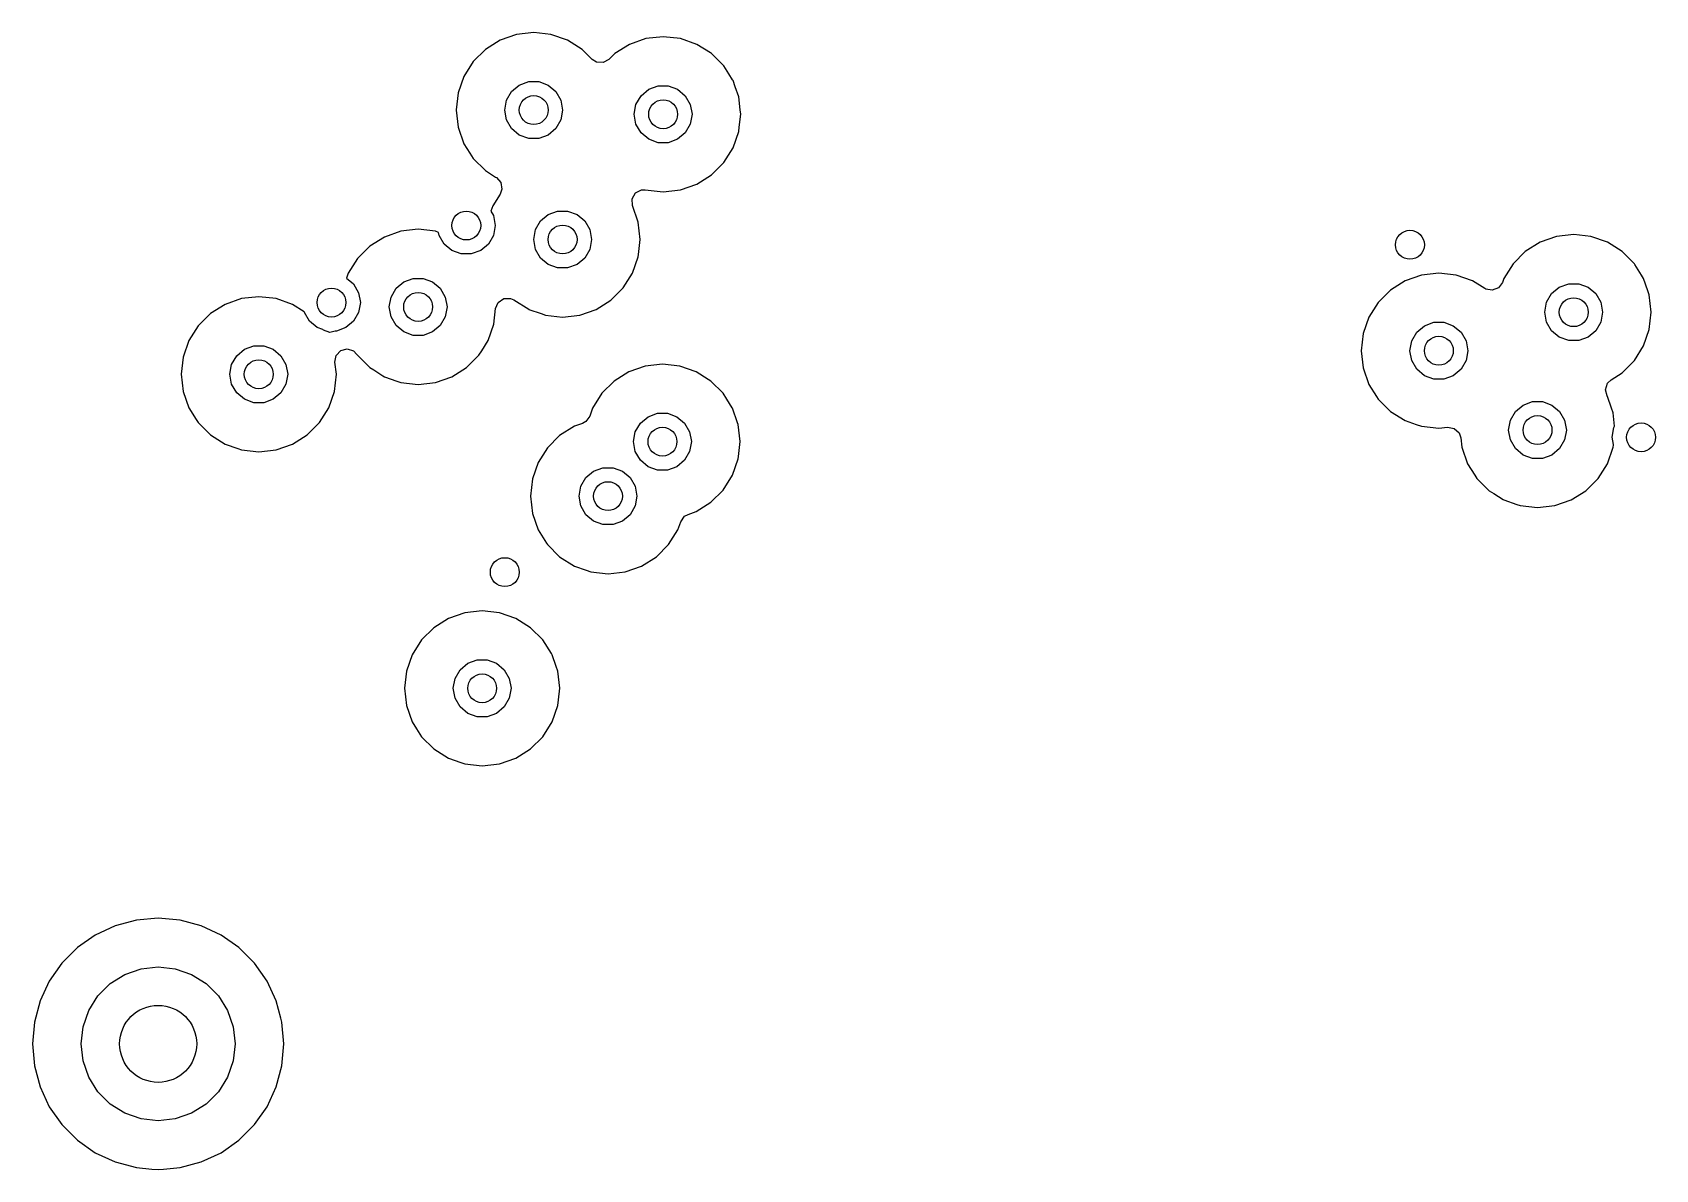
# Model space of a CAD drawing. Extents: x 2.85 to 10.26, y -4.55 to -2.42.
# Drawn here: x 4.972 to 5.636, y -3.953 to -3.488 of the extents above; entities that cross this region are included whole.
import ezdxf

# ---------------------------------------------------------------- set-up
doc = ezdxf.new("R2010")
doc.units = 0
doc.header["$MEASUREMENT"] = 0
doc.layers.add('BLACK', color=7, linetype='CONTINUOUS')

msp = doc.modelspace()

# ---------------------------------------------------------------- linework, layer by layer
at = {"layer": 'BLACK', "linetype": 'CONTINUOUS'}
for p, q in [((5.17011, -3.48876), (5.1634, -3.49111)), ((5.17717, -3.48797), (5.17011, -3.48876)), ((5.17011, -3.48876), (5.17011, -3.48876)), ((5.18422, -3.48876), (5.17717, -3.48797)), ((5.17717, -3.48797), (5.17717, -3.48797)), ((5.19093, -3.49111), (5.18422, -3.48876)), ((5.18422, -3.48876), (5.18422, -3.48876)), ((5.22302, -3.4905), (5.21632, -3.49284)), ((5.23008, -3.4897), (5.22302, -3.4905)), ((5.22302, -3.4905), (5.22302, -3.4905)), ((5.23714, -3.4905), (5.23008, -3.4897)), ((5.23008, -3.4897), (5.23008, -3.4897)), ((5.24384, -3.49284), (5.23714, -3.4905)), ((5.23714, -3.4905), (5.23714, -3.4905)), ((5.15739, -3.49489), (5.15237, -3.49991)), ((5.1634, -3.49111), (5.15739, -3.49489)), ((5.19694, -3.49489), (5.19093, -3.49111)), ((5.20104, -3.49899), (5.19694, -3.49489)), ((5.21031, -3.49662), (5.20794, -3.49899)), ((5.21632, -3.49284), (5.21031, -3.49662)), ((5.24943, -3.49635), (5.24384, -3.49284)), ((5.24985, -3.49662), (5.24943, -3.49635)), ((5.25488, -3.50164), (5.24985, -3.49662)), ((5.15237, -3.49991), (5.14859, -3.50592)), ((5.20278, -3.50011), (5.20104, -3.49899)), ((5.20553, -3.50031), (5.20278, -3.50011)), ((5.20794, -3.49899), (5.20553, -3.50031)), ((5.25695, -3.50494), (5.25488, -3.50164)), ((5.14859, -3.50592), (5.14625, -3.51263)), ((5.16812, -3.51209), (5.17126, -3.50946)), ((5.17126, -3.50946), (5.17511, -3.50805)), ((5.17511, -3.50805), (5.17922, -3.50805)), ((5.17922, -3.50805), (5.18307, -3.50946)), ((5.18307, -3.50946), (5.18621, -3.51209)), ((5.22417, -3.51119), (5.22803, -3.50979)), ((5.22803, -3.50979), (5.23213, -3.50979)), ((5.23213, -3.50979), (5.23599, -3.51119)), ((5.25844, -3.50731), (5.25695, -3.50494)), ((5.25865, -3.50766), (5.25844, -3.50731)), ((5.25957, -3.51027), (5.25865, -3.50766)), ((5.261, -3.51436), (5.25957, -3.51027)), ((5.14625, -3.51263), (5.14545, -3.51968)), ((5.14625, -3.51263), (5.14625, -3.51263)), ((5.16535, -3.51969), (5.16607, -3.51565)), ((5.16607, -3.51565), (5.16812, -3.51209)), ((5.18621, -3.51209), (5.18826, -3.51565)), ((5.18826, -3.51565), (5.18898, -3.51969)), ((5.21898, -3.51738), (5.22103, -3.51383)), ((5.22103, -3.51383), (5.22417, -3.51119)), ((5.23599, -3.51119), (5.23913, -3.51383)), ((5.23913, -3.51383), (5.24118, -3.51738)), ((5.2616, -3.51968), (5.261, -3.51436)), ((5.261, -3.51436), (5.261, -3.51436)), ((5.14545, -3.51968), (5.14545, -3.51969)), ((5.14545, -3.51969), (5.14625, -3.52674)), ((5.16607, -3.52372), (5.16535, -3.51969)), ((5.18898, -3.51969), (5.18826, -3.52372)), ((5.21827, -3.52142), (5.21898, -3.51738)), ((5.21898, -3.52546), (5.21827, -3.52142)), ((5.24118, -3.51738), (5.24189, -3.52142)), ((5.24189, -3.52142), (5.24118, -3.52546)), ((5.26119, -3.52674), (5.26179, -3.52142)), ((5.26179, -3.52142), (5.2616, -3.51968)), ((5.26179, -3.52142), (5.26179, -3.52142)), ((5.14625, -3.52674), (5.14625, -3.52674)), ((5.14625, -3.52674), (5.14859, -3.53345)), ((5.16812, -3.52728), (5.16607, -3.52372)), ((5.17126, -3.52991), (5.16812, -3.52728)), ((5.17511, -3.53132), (5.17126, -3.52991)), ((5.18307, -3.52991), (5.17922, -3.53132)), ((5.18621, -3.52728), (5.18307, -3.52991)), ((5.18826, -3.52372), (5.18621, -3.52728)), ((5.22103, -3.52901), (5.21898, -3.52546)), ((5.22417, -3.53165), (5.22103, -3.52901)), ((5.23913, -3.52901), (5.23599, -3.53165)), ((5.24118, -3.52546), (5.23913, -3.52901)), ((5.25865, -3.53518), (5.261, -3.52848)), ((5.261, -3.52848), (5.26119, -3.52674)), ((5.14859, -3.53345), (5.15106, -3.53738)), ((5.17922, -3.53132), (5.17511, -3.53132)), ((5.22803, -3.53305), (5.22417, -3.53165)), ((5.23213, -3.53305), (5.22803, -3.53305)), ((5.23599, -3.53165), (5.23213, -3.53305)), ((5.25488, -3.54119), (5.25865, -3.53518)), ((5.15106, -3.53738), (5.15237, -3.53946)), ((5.15237, -3.53946), (5.15739, -3.54448)), ((5.24985, -3.54621), (5.25488, -3.54119)), ((5.15739, -3.54448), (5.16157, -3.54711)), ((5.16157, -3.54711), (5.1619, -3.54731)), ((5.1619, -3.54731), (5.16372, -3.54937)), ((5.16372, -3.54937), (5.16414, -3.55209)), ((5.23714, -3.55234), (5.24384, -3.54999)), ((5.24384, -3.54999), (5.24985, -3.54621)), ((5.16344, -3.55405), (5.1604, -3.55888)), ((5.16414, -3.55209), (5.16344, -3.55405)), ((5.21737, -3.556), (5.21873, -3.55362)), ((5.21751, -3.55875), (5.21737, -3.556)), ((5.21873, -3.55362), (5.22117, -3.55235)), ((5.22117, -3.55235), (5.22274, -3.55237)), ((5.22274, -3.55237), (5.22275, -3.55231)), ((5.22275, -3.55231), (5.23008, -3.55313)), ((5.23008, -3.55313), (5.23714, -3.55234)), ((5.23008, -3.55313), (5.23008, -3.55313)), ((5.23008, -3.55313), (5.23008, -3.55313)), ((5.23714, -3.55234), (5.23714, -3.55234)), ((5.23714, -3.55234), (5.23714, -3.55234)), ((5.1604, -3.55888), (5.15964, -3.56105)), ((5.15964, -3.56105), (5.16071, -3.56289)), ((5.16071, -3.56289), (5.16142, -3.56693)), ((5.17993, -3.56504), (5.18307, -3.56241)), ((5.18307, -3.56241), (5.18693, -3.56101)), ((5.18693, -3.56101), (5.19103, -3.56101)), ((5.19103, -3.56101), (5.19488, -3.56241)), ((5.19488, -3.56241), (5.19802, -3.56504)), ((5.2199, -3.56558), (5.21751, -3.55875)), ((5.12286, -3.56928), (5.11616, -3.57162)), ((5.12992, -3.56848), (5.12286, -3.56928)), ((5.12286, -3.56928), (5.12286, -3.56928)), ((5.13698, -3.56928), (5.12992, -3.56848)), ((5.12992, -3.56848), (5.12992, -3.56848)), ((5.13829, -3.56973), (5.13698, -3.56928)), ((5.13698, -3.56928), (5.13698, -3.56928)), ((5.13851, -3.57097), (5.13829, -3.56973)), ((5.16142, -3.56693), (5.16071, -3.57097)), ((5.17717, -3.57264), (5.17788, -3.5686)), ((5.17788, -3.5686), (5.17993, -3.56504)), ((5.19802, -3.56504), (5.20008, -3.5686)), ((5.20008, -3.5686), (5.20079, -3.57264)), ((5.22069, -3.57264), (5.2199, -3.56558)), ((5.2199, -3.56558), (5.2199, -3.56558)), ((5.11015, -3.5754), (5.10513, -3.58042)), ((5.11616, -3.57162), (5.11015, -3.5754)), ((5.14056, -3.57452), (5.13851, -3.57097)), ((5.1437, -3.57716), (5.14056, -3.57452)), ((5.15865, -3.57452), (5.15551, -3.57716)), ((5.16071, -3.57097), (5.15865, -3.57452)), ((5.17788, -3.57668), (5.17717, -3.57264)), ((5.17993, -3.58023), (5.17788, -3.57668)), ((5.20008, -3.57668), (5.19802, -3.58023)), ((5.20079, -3.57264), (5.20008, -3.57668)), ((5.22, -3.57874), (5.22069, -3.57264)), ((5.22069, -3.57264), (5.22069, -3.57264)), ((5.5886, -3.57379), (5.58259, -3.57757)), ((5.5953, -3.57144), (5.5886, -3.57379)), ((5.59531, -3.57144), (5.5953, -3.57144)), ((5.60236, -3.57065), (5.59531, -3.57144)), ((5.60942, -3.57144), (5.60236, -3.57065)), ((5.60236, -3.57065), (5.60236, -3.57065)), ((5.61612, -3.57379), (5.60942, -3.57144)), ((5.60942, -3.57144), (5.60942, -3.57144)), ((5.62064, -3.57662), (5.61612, -3.57379)), ((5.62214, -3.57757), (5.62064, -3.57662)), ((5.10513, -3.58042), (5.10135, -3.58644)), ((5.14756, -3.57856), (5.1437, -3.57716)), ((5.15166, -3.57856), (5.14756, -3.57856)), ((5.15551, -3.57716), (5.15166, -3.57856)), ((5.18307, -3.58287), (5.17993, -3.58023)), ((5.18693, -3.58427), (5.18307, -3.58287)), ((5.19488, -3.58287), (5.19103, -3.58427)), ((5.19802, -3.58023), (5.19488, -3.58287)), ((5.21755, -3.5864), (5.2199, -3.57969)), ((5.2199, -3.57969), (5.22, -3.57874)), ((5.57757, -3.58259), (5.57379, -3.5886)), ((5.58259, -3.57757), (5.57757, -3.58259)), ((5.62716, -3.58259), (5.62214, -3.57757)), ((5.62734, -3.58287), (5.62716, -3.58259)), ((5.63005, -3.58719), (5.62734, -3.58287)), ((5.10135, -3.58644), (5.10065, -3.58841)), ((5.10065, -3.58841), (5.10354, -3.59083)), ((5.12087, -3.5926), (5.12402, -3.58997)), ((5.12402, -3.58997), (5.12787, -3.58856)), ((5.12787, -3.58856), (5.13197, -3.58856)), ((5.13197, -3.58856), (5.13583, -3.58997)), ((5.13583, -3.58997), (5.13897, -3.5926)), ((5.19103, -3.58427), (5.18693, -3.58427)), ((5.21377, -3.59241), (5.21755, -3.5864)), ((5.53348, -3.58954), (5.52747, -3.59331)), ((5.54019, -3.58719), (5.53348, -3.58954)), ((5.54724, -3.5864), (5.54019, -3.58719)), ((5.54019, -3.58719), (5.54019, -3.58719)), ((5.5543, -3.58719), (5.54724, -3.5864)), ((5.54724, -3.5864), (5.54724, -3.5864)), ((5.561, -3.58954), (5.5543, -3.58719)), ((5.5543, -3.58719), (5.5543, -3.58719)), ((5.56603, -3.59269), (5.561, -3.58954)), ((5.57379, -3.5886), (5.57324, -3.59017)), ((5.63094, -3.5886), (5.63005, -3.58719)), ((5.63271, -3.59366), (5.63094, -3.5886)), ((5.06476, -3.59604), (5.05771, -3.59683)), ((5.07182, -3.59683), (5.06476, -3.59604)), ((5.06476, -3.59604), (5.06476, -3.59604)), ((5.10354, -3.59083), (5.10559, -3.59439)), ((5.10559, -3.59439), (5.1063, -3.59843)), ((5.11811, -3.6002), (5.11882, -3.59616)), ((5.11882, -3.59616), (5.12087, -3.5926)), ((5.13897, -3.5926), (5.14102, -3.59616)), ((5.14102, -3.59616), (5.14173, -3.6002)), ((5.20875, -3.59743), (5.21377, -3.59241)), ((5.52747, -3.59331), (5.52245, -3.59834)), ((5.56638, -3.59289), (5.56603, -3.59269)), ((5.56908, -3.59342), (5.56638, -3.59289)), ((5.57163, -3.59241), (5.56908, -3.59342)), ((5.57324, -3.59017), (5.57163, -3.59241)), ((5.59126, -3.59832), (5.59331, -3.59477)), ((5.59331, -3.59477), (5.59646, -3.59213)), ((5.59646, -3.59213), (5.60031, -3.59073)), ((5.60031, -3.59073), (5.60441, -3.59073)), ((5.60441, -3.59073), (5.60827, -3.59213)), ((5.60827, -3.59213), (5.61141, -3.59477)), ((5.61141, -3.59477), (5.61346, -3.59832)), ((5.63328, -3.5953), (5.63271, -3.59366)), ((5.63328, -3.59531), (5.63328, -3.5953)), ((5.63408, -3.60236), (5.63328, -3.59531)), ((5.04499, -3.60296), (5.03997, -3.60798)), ((5.051, -3.59918), (5.04499, -3.60296)), ((5.05771, -3.59683), (5.051, -3.59918)), ((5.05771, -3.59683), (5.05771, -3.59683)), ((5.07852, -3.59918), (5.07182, -3.59683)), ((5.07182, -3.59683), (5.07182, -3.59683)), ((5.08334, -3.60221), (5.07852, -3.59918)), ((5.08339, -3.60246), (5.08334, -3.60221)), ((5.08544, -3.60602), (5.08339, -3.60246)), ((5.10559, -3.60246), (5.10354, -3.60602)), ((5.1063, -3.59843), (5.10559, -3.60246)), ((5.11882, -3.60424), (5.11811, -3.6002)), ((5.14173, -3.6002), (5.14102, -3.60424)), ((5.16084, -3.60725), (5.16156, -3.6009)), ((5.16156, -3.6009), (5.16262, -3.59836)), ((5.16262, -3.59836), (5.16489, -3.5968)), ((5.16489, -3.5968), (5.16764, -3.59672)), ((5.16764, -3.59672), (5.16901, -3.59731)), ((5.16901, -3.59731), (5.17518, -3.60119)), ((5.17518, -3.60119), (5.17522, -3.60121)), ((5.17522, -3.60121), (5.18021, -3.60296)), ((5.18021, -3.60296), (5.18192, -3.60356)), ((5.19603, -3.60356), (5.20274, -3.60121)), ((5.20274, -3.60121), (5.20875, -3.59743)), ((5.52245, -3.59834), (5.51867, -3.60435)), ((5.59055, -3.60236), (5.59126, -3.59832)), ((5.59126, -3.6064), (5.59055, -3.60236)), ((5.61346, -3.59832), (5.61417, -3.60236)), ((5.61417, -3.60236), (5.61346, -3.6064)), ((5.63328, -3.60942), (5.63408, -3.60236)), ((5.63408, -3.60236), (5.63408, -3.60236)), ((5.03997, -3.60798), (5.03619, -3.61399)), ((5.08858, -3.60865), (5.08544, -3.60602)), ((5.09089, -3.60949), (5.08858, -3.60865)), ((5.09115, -3.60977), (5.09089, -3.60949)), ((5.09377, -3.61062), (5.09115, -3.60977)), ((5.10039, -3.60865), (5.09654, -3.61006)), ((5.10354, -3.60602), (5.10039, -3.60865)), ((5.12087, -3.60779), (5.11882, -3.60424)), ((5.12402, -3.61042), (5.12087, -3.60779)), ((5.13897, -3.60779), (5.13583, -3.61042)), ((5.14102, -3.60424), (5.13897, -3.60779)), ((5.1585, -3.61396), (5.16084, -3.60725)), ((5.18192, -3.60356), (5.18192, -3.60356)), ((5.18192, -3.60356), (5.18898, -3.60435)), ((5.18898, -3.60435), (5.19603, -3.60356)), ((5.18898, -3.60435), (5.18898, -3.60435)), ((5.18898, -3.60435), (5.18898, -3.60435)), ((5.19603, -3.60356), (5.19603, -3.60356)), ((5.19603, -3.60356), (5.19603, -3.60356)), ((5.51867, -3.60435), (5.51632, -3.61105)), ((5.5382, -3.61052), (5.54134, -3.60788)), ((5.54134, -3.60788), (5.54519, -3.60648)), ((5.54519, -3.60648), (5.5493, -3.60648)), ((5.5493, -3.60648), (5.55315, -3.60788)), ((5.55315, -3.60788), (5.55629, -3.61052)), ((5.59331, -3.60995), (5.59126, -3.6064)), ((5.59646, -3.61259), (5.59331, -3.60995)), ((5.61141, -3.60995), (5.60827, -3.61259)), ((5.61346, -3.6064), (5.61141, -3.60995)), ((5.63094, -3.61612), (5.63328, -3.60942)), ((5.63328, -3.60942), (5.63328, -3.60942)), ((5.03619, -3.61399), (5.03384, -3.6207)), ((5.05886, -3.61753), (5.06271, -3.61612)), ((5.06271, -3.61612), (5.06681, -3.61612)), ((5.06681, -3.61612), (5.07067, -3.61753)), ((5.09594, -3.61006), (5.09377, -3.61062)), ((5.09654, -3.61006), (5.09594, -3.61006)), ((5.12787, -3.61183), (5.12402, -3.61042)), ((5.13197, -3.61183), (5.12787, -3.61183)), ((5.13583, -3.61042), (5.13197, -3.61183)), ((5.15589, -3.61811), (5.1585, -3.61396)), ((5.51632, -3.61105), (5.51553, -3.61811)), ((5.51632, -3.61105), (5.51632, -3.61105)), ((5.53543, -3.61811), (5.53615, -3.61407)), ((5.53615, -3.61407), (5.5382, -3.61052)), ((5.55629, -3.61052), (5.55834, -3.61407)), ((5.55834, -3.61407), (5.55906, -3.61811)), ((5.60031, -3.61399), (5.59646, -3.61259)), ((5.60441, -3.61399), (5.60031, -3.61399)), ((5.60827, -3.61259), (5.60441, -3.61399)), ((5.62716, -3.62214), (5.63094, -3.61612)), ((5.03384, -3.6207), (5.03305, -3.62775)), ((5.03384, -3.6207), (5.03384, -3.6207)), ((5.05366, -3.62372), (5.05572, -3.62016)), ((5.05572, -3.62016), (5.05886, -3.61753)), ((5.07067, -3.61753), (5.07381, -3.62016)), ((5.07381, -3.62016), (5.07586, -3.62372)), ((5.09591, -3.62275), (5.09639, -3.62004)), ((5.09648, -3.62775), (5.09591, -3.62275)), ((5.09639, -3.62004), (5.09825, -3.61802)), ((5.09825, -3.61802), (5.10092, -3.61733)), ((5.10092, -3.61733), (5.10353, -3.61818)), ((5.10353, -3.61818), (5.1049, -3.61961)), ((5.1049, -3.61961), (5.10513, -3.61997)), ((5.10513, -3.61997), (5.11015, -3.62499)), ((5.1497, -3.62499), (5.15472, -3.61997)), ((5.15472, -3.61997), (5.15589, -3.61811)), ((5.51553, -3.61811), (5.51632, -3.62517)), ((5.51553, -3.61811), (5.51553, -3.61811)), ((5.53615, -3.62215), (5.53543, -3.61811)), ((5.5382, -3.6257), (5.53615, -3.62215)), ((5.55834, -3.62215), (5.55629, -3.6257)), ((5.55906, -3.61811), (5.55834, -3.62215)), ((5.62214, -3.62716), (5.62716, -3.62214)), ((5.03305, -3.62775), (5.03305, -3.62776)), ((5.03305, -3.62776), (5.03384, -3.63481)), ((5.05295, -3.62775), (5.05366, -3.62372)), ((5.05366, -3.63179), (5.05295, -3.62775)), ((5.07586, -3.62372), (5.07657, -3.62775)), ((5.07657, -3.62775), (5.07586, -3.63179)), ((5.09568, -3.63481), (5.09648, -3.62776)), ((5.09648, -3.62776), (5.09648, -3.62775)), ((5.11015, -3.62499), (5.11176, -3.626)), ((5.11176, -3.626), (5.11554, -3.62838)), ((5.11554, -3.62838), (5.11616, -3.62877)), ((5.11616, -3.62877), (5.12116, -3.63052)), ((5.13698, -3.63112), (5.14368, -3.62877)), ((5.14368, -3.62877), (5.1497, -3.62499)), ((5.21605, -3.62674), (5.21004, -3.63052)), ((5.22275, -3.62439), (5.21605, -3.62674)), ((5.22981, -3.6236), (5.22275, -3.62439)), ((5.22275, -3.62439), (5.22275, -3.62439)), ((5.23687, -3.62439), (5.22981, -3.6236)), ((5.22981, -3.6236), (5.22981, -3.6236)), ((5.24357, -3.62674), (5.23687, -3.62439)), ((5.23687, -3.62439), (5.23687, -3.62439)), ((5.24849, -3.62983), (5.24357, -3.62674)), ((5.24958, -3.63052), (5.24849, -3.62983)), ((5.51632, -3.62517), (5.51632, -3.62517)), ((5.51632, -3.62517), (5.51867, -3.63187)), ((5.54134, -3.62834), (5.5382, -3.6257)), ((5.54519, -3.62974), (5.54134, -3.62834)), ((5.5493, -3.62974), (5.54519, -3.62974)), ((5.55315, -3.62834), (5.5493, -3.62974)), ((5.55629, -3.6257), (5.55315, -3.62834)), ((5.61763, -3.62999), (5.62214, -3.62716)), ((5.03384, -3.63481), (5.03384, -3.63481)), ((5.03384, -3.63481), (5.03619, -3.64152)), ((5.05572, -3.63535), (5.05366, -3.63179)), ((5.05886, -3.63798), (5.05572, -3.63535)), ((5.07381, -3.63535), (5.07067, -3.63798)), ((5.07586, -3.63179), (5.07381, -3.63535)), ((5.09334, -3.64152), (5.09568, -3.63481)), ((5.09568, -3.63481), (5.09568, -3.63481)), ((5.12116, -3.63052), (5.12286, -3.63112)), ((5.12286, -3.63112), (5.12286, -3.63112)), ((5.12286, -3.63112), (5.12992, -3.63191)), ((5.12992, -3.63191), (5.13698, -3.63112)), ((5.12992, -3.63191), (5.12992, -3.63191)), ((5.12992, -3.63191), (5.12992, -3.63191)), ((5.13698, -3.63112), (5.13698, -3.63112)), ((5.13698, -3.63112), (5.13698, -3.63112)), ((5.20501, -3.63554), (5.20124, -3.64155)), ((5.21004, -3.63052), (5.20501, -3.63554)), ((5.25461, -3.63554), (5.24958, -3.63052)), ((5.25608, -3.63788), (5.25461, -3.63554)), ((5.51867, -3.63187), (5.52177, -3.6368)), ((5.61535, -3.63407), (5.61615, -3.63144)), ((5.61604, -3.63654), (5.61535, -3.63407)), ((5.61615, -3.63144), (5.61763, -3.62999)), ((5.03619, -3.64152), (5.03919, -3.6463)), ((5.06271, -3.63939), (5.05886, -3.63798)), ((5.06681, -3.63939), (5.06271, -3.63939)), ((5.07067, -3.63798), (5.06681, -3.63939)), ((5.08956, -3.64753), (5.09334, -3.64152)), ((5.20124, -3.64155), (5.20008, -3.64486)), ((5.20124, -3.64155), (5.20124, -3.64155)), ((5.25836, -3.64152), (5.25608, -3.63788)), ((5.25838, -3.64155), (5.25836, -3.64152)), ((5.26052, -3.64766), (5.25838, -3.64155)), ((5.52177, -3.6368), (5.52245, -3.63788)), ((5.52245, -3.63788), (5.52747, -3.64291)), ((5.52747, -3.64291), (5.53348, -3.64668)), ((5.57647, -3.64652), (5.57852, -3.64297)), ((5.57852, -3.64297), (5.58166, -3.64033)), ((5.58166, -3.64033), (5.58552, -3.63893)), ((5.58552, -3.63893), (5.58962, -3.63893)), ((5.58962, -3.63893), (5.59347, -3.64033)), ((5.59347, -3.64033), (5.59662, -3.64297)), ((5.59662, -3.64297), (5.59867, -3.64652)), ((5.61602, -3.63655), (5.61604, -3.63654)), ((5.61608, -3.63666), (5.61602, -3.63655)), ((5.61609, -3.63672), (5.61608, -3.63666)), ((5.61614, -3.6368), (5.61609, -3.63672)), ((5.61781, -3.64155), (5.61614, -3.6368)), ((5.61614, -3.6368), (5.61614, -3.6368)), ((5.61614, -3.6368), (5.61614, -3.6368)), ((5.61849, -3.6435), (5.61781, -3.64155)), ((5.03919, -3.6463), (5.03997, -3.64753)), ((5.03997, -3.64753), (5.04499, -3.65255)), ((5.08454, -3.65255), (5.08956, -3.64753)), ((5.19378, -3.64901), (5.18777, -3.65279)), ((5.19708, -3.64785), (5.19378, -3.64901)), ((5.19378, -3.64901), (5.19378, -3.64901)), ((5.19848, -3.64709), (5.19708, -3.64785)), ((5.20008, -3.64486), (5.19848, -3.64709)), ((5.21871, -3.65127), (5.22076, -3.64772)), ((5.22076, -3.64772), (5.2239, -3.64509)), ((5.2239, -3.64509), (5.22776, -3.64368)), ((5.22776, -3.64368), (5.23186, -3.64368)), ((5.23186, -3.64368), (5.23572, -3.64509)), ((5.23572, -3.64509), (5.23886, -3.64772)), ((5.23886, -3.64772), (5.24091, -3.65127)), ((5.26073, -3.64826), (5.26052, -3.64766)), ((5.26153, -3.65531), (5.26073, -3.64826)), ((5.26073, -3.64826), (5.26073, -3.64826)), ((5.53348, -3.64668), (5.53798, -3.64826)), ((5.53798, -3.64826), (5.54019, -3.64903)), ((5.54019, -3.64903), (5.54019, -3.64903)), ((5.54019, -3.64903), (5.54724, -3.64983)), ((5.54724, -3.64983), (5.55081, -3.64942)), ((5.55081, -3.64942), (5.55352, -3.6499)), ((5.57576, -3.65056), (5.57647, -3.64652)), ((5.59867, -3.64652), (5.59938, -3.65056)), ((5.61811, -3.65354), (5.61882, -3.6495)), ((5.61911, -3.64901), (5.61849, -3.6435)), ((5.61849, -3.6435), (5.61849, -3.6435)), ((5.61882, -3.6495), (5.61911, -3.64901)), ((5.04499, -3.65255), (5.051, -3.65633)), ((5.051, -3.65633), (5.05614, -3.65813)), ((5.07182, -3.65867), (5.07852, -3.65633)), ((5.07852, -3.65633), (5.08454, -3.65255)), ((5.18777, -3.65279), (5.18274, -3.65781)), ((5.218, -3.65531), (5.21871, -3.65127)), ((5.21871, -3.65935), (5.218, -3.65531)), ((5.24091, -3.65127), (5.24162, -3.65531)), ((5.24162, -3.65531), (5.24091, -3.65935)), ((5.26084, -3.66142), (5.26153, -3.65531)), ((5.26153, -3.65531), (5.26153, -3.65531)), ((5.54724, -3.64983), (5.54724, -3.64983)), ((5.54724, -3.64983), (5.54724, -3.64983)), ((5.55352, -3.6499), (5.55555, -3.65176)), ((5.55555, -3.65176), (5.55621, -3.65373)), ((5.55621, -3.65373), (5.55665, -3.65762)), ((5.57647, -3.6546), (5.57576, -3.65056)), ((5.57852, -3.65815), (5.57647, -3.6546)), ((5.59867, -3.6546), (5.59662, -3.65815)), ((5.59938, -3.65056), (5.59867, -3.6546)), ((5.61862, -3.65644), (5.61811, -3.65354)), ((5.05614, -3.65813), (5.05771, -3.65867)), ((5.05771, -3.65867), (5.05771, -3.65867)), ((5.05771, -3.65867), (5.06476, -3.65947)), ((5.06476, -3.65947), (5.07182, -3.65867)), ((5.06476, -3.65947), (5.06476, -3.65947)), ((5.06476, -3.65947), (5.06476, -3.65947)), ((5.07182, -3.65867), (5.07182, -3.65867)), ((5.07182, -3.65867), (5.07182, -3.65867)), ((5.18274, -3.65781), (5.17896, -3.66382)), ((5.22076, -3.66291), (5.21871, -3.65935)), ((5.2239, -3.66554), (5.22076, -3.66291)), ((5.23886, -3.66291), (5.23572, -3.66554)), ((5.24091, -3.65935), (5.23886, -3.66291)), ((5.25838, -3.66907), (5.26073, -3.66237)), ((5.26073, -3.66237), (5.26084, -3.66142)), ((5.55665, -3.65762), (5.55665, -3.65762)), ((5.55665, -3.65762), (5.559, -3.66432)), ((5.58166, -3.66079), (5.57852, -3.65815)), ((5.58552, -3.66219), (5.58166, -3.66079)), ((5.58962, -3.66219), (5.58552, -3.66219)), ((5.59347, -3.66079), (5.58962, -3.66219)), ((5.59662, -3.65815), (5.59347, -3.66079)), ((5.61614, -3.66432), (5.61849, -3.65762)), ((5.61849, -3.65762), (5.61858, -3.65678)), ((5.61849, -3.65762), (5.61849, -3.65762)), ((5.61858, -3.65678), (5.61862, -3.65644)), ((5.17896, -3.66382), (5.17662, -3.67053)), ((5.19849, -3.66999), (5.20163, -3.66736)), ((5.20163, -3.66736), (5.20549, -3.66595)), ((5.20549, -3.66595), (5.20959, -3.66595)), ((5.20959, -3.66595), (5.21344, -3.66736)), ((5.21344, -3.66736), (5.21659, -3.66999)), ((5.22776, -3.66695), (5.2239, -3.66554)), ((5.23186, -3.66695), (5.22776, -3.66695)), ((5.23572, -3.66554), (5.23186, -3.66695)), ((5.25461, -3.67509), (5.25838, -3.66907)), ((5.559, -3.66432), (5.56198, -3.66907)), ((5.56198, -3.66907), (5.56277, -3.67034)), ((5.61237, -3.67034), (5.61614, -3.66432)), ((5.17662, -3.67053), (5.17582, -3.67758)), ((5.17662, -3.67053), (5.17662, -3.67053)), ((5.19573, -3.67759), (5.19644, -3.67355)), ((5.19644, -3.67355), (5.19849, -3.66999)), ((5.21659, -3.66999), (5.21864, -3.67355)), ((5.21864, -3.67355), (5.21935, -3.67759)), ((5.24958, -3.68011), (5.25461, -3.67509)), ((5.56277, -3.67034), (5.5678, -3.67536)), ((5.5678, -3.67536), (5.5697, -3.67655)), ((5.60133, -3.67914), (5.60734, -3.67536)), ((5.60734, -3.67536), (5.61237, -3.67034)), ((5.17582, -3.67758), (5.17582, -3.67759)), ((5.17582, -3.67759), (5.17662, -3.68464)), ((5.19644, -3.68162), (5.19573, -3.67759)), ((5.19849, -3.68518), (5.19644, -3.68162)), ((5.21864, -3.68162), (5.21659, -3.68518)), ((5.21935, -3.67759), (5.21864, -3.68162)), ((5.24357, -3.68389), (5.24958, -3.68011)), ((5.5697, -3.67655), (5.57359, -3.679)), ((5.57359, -3.679), (5.57381, -3.67914)), ((5.57381, -3.67914), (5.57917, -3.68101)), ((5.57917, -3.68101), (5.58051, -3.68148)), ((5.58051, -3.68148), (5.58051, -3.68148)), ((5.58051, -3.68148), (5.58757, -3.68228)), ((5.58757, -3.68228), (5.59463, -3.68148)), ((5.58757, -3.68228), (5.58757, -3.68228)), ((5.58757, -3.68228), (5.58757, -3.68228)), ((5.59463, -3.68148), (5.60133, -3.67914)), ((5.59463, -3.68148), (5.59463, -3.68148)), ((5.59463, -3.68148), (5.59463, -3.68148)), ((5.17662, -3.68464), (5.17662, -3.68464)), ((5.17662, -3.68464), (5.17896, -3.69135)), ((5.20163, -3.68781), (5.19849, -3.68518)), ((5.20549, -3.68922), (5.20163, -3.68781)), ((5.20959, -3.68922), (5.20549, -3.68922)), ((5.21344, -3.68781), (5.20959, -3.68922)), ((5.21659, -3.68518), (5.21344, -3.68781)), ((5.23611, -3.69135), (5.23727, -3.68804)), ((5.23727, -3.68804), (5.23887, -3.68581)), ((5.23887, -3.68581), (5.24027, -3.68504)), ((5.24027, -3.68504), (5.24357, -3.68389)), ((5.17896, -3.69135), (5.18242, -3.69685)), ((5.23234, -3.69736), (5.23611, -3.69135)), ((5.18242, -3.69685), (5.18274, -3.69736)), ((5.18274, -3.69736), (5.18777, -3.70238)), ((5.18777, -3.70238), (5.19378, -3.70616)), ((5.2213, -3.70616), (5.22731, -3.70238)), ((5.22731, -3.70238), (5.23234, -3.69736)), ((5.19378, -3.70616), (5.19859, -3.70784)), ((5.19859, -3.70784), (5.20048, -3.70851)), ((5.20048, -3.70851), (5.20048, -3.70851)), ((5.20048, -3.70851), (5.20754, -3.7093)), ((5.20754, -3.7093), (5.2146, -3.70851)), ((5.20754, -3.7093), (5.20754, -3.7093)), ((5.20754, -3.7093), (5.20754, -3.7093)), ((5.2146, -3.70851), (5.2213, -3.70616)), ((5.2146, -3.70851), (5.2146, -3.70851)), ((5.2146, -3.70851), (5.2146, -3.70851)), ((5.14233, -3.72761), (5.13631, -3.73139)), ((5.14903, -3.72526), (5.14233, -3.72761)), ((5.15609, -3.72447), (5.14903, -3.72526)), ((5.14903, -3.72526), (5.14903, -3.72526)), ((5.16314, -3.72526), (5.15609, -3.72447)), ((5.15609, -3.72447), (5.15609, -3.72447)), ((5.16985, -3.72761), (5.16314, -3.72526)), ((5.16314, -3.72526), (5.16314, -3.72526)), ((5.17586, -3.73139), (5.16985, -3.72761)), ((5.13631, -3.73139), (5.13129, -3.73641)), ((5.18088, -3.73641), (5.17586, -3.73139)), ((5.12751, -3.74242), (5.12517, -3.74913)), ((5.13129, -3.73641), (5.12751, -3.74242)), ((5.18439, -3.74199), (5.18088, -3.73641)), ((5.18466, -3.74242), (5.18439, -3.74199)), ((5.18634, -3.74721), (5.18466, -3.74242)), ((5.12517, -3.74913), (5.12437, -3.75618)), ((5.12517, -3.74913), (5.12517, -3.74913)), ((5.14499, -3.75214), (5.14704, -3.74859)), ((5.14704, -3.74859), (5.15018, -3.74595)), ((5.15018, -3.74595), (5.15404, -3.74455)), ((5.15404, -3.74455), (5.15814, -3.74455)), ((5.15814, -3.74455), (5.16199, -3.74595)), ((5.16199, -3.74595), (5.16513, -3.74859)), ((5.16513, -3.74859), (5.16719, -3.75214)), ((5.18701, -3.74913), (5.18634, -3.74721)), ((5.1878, -3.75618), (5.18701, -3.74913)), ((5.18701, -3.74913), (5.18701, -3.74913)), ((5.14428, -3.75618), (5.14499, -3.75214)), ((5.16719, -3.75214), (5.1679, -3.75618)), ((5.12437, -3.75618), (5.12517, -3.76324)), ((5.12437, -3.75618), (5.12437, -3.75618)), ((5.14499, -3.76022), (5.14428, -3.75618)), ((5.14704, -3.76378), (5.14499, -3.76022)), ((5.16719, -3.76022), (5.16513, -3.76378)), ((5.1679, -3.75618), (5.16719, -3.76022)), ((5.18701, -3.76324), (5.18728, -3.76086)), ((5.18728, -3.76086), (5.1878, -3.75618)), ((5.1878, -3.75618), (5.1878, -3.75618)), ((5.12517, -3.76324), (5.12517, -3.76324)), ((5.12517, -3.76324), (5.12751, -3.76994)), ((5.15018, -3.76641), (5.14704, -3.76378)), ((5.15404, -3.76782), (5.15018, -3.76641)), ((5.15814, -3.76782), (5.15404, -3.76782)), ((5.16199, -3.76641), (5.15814, -3.76782)), ((5.16513, -3.76378), (5.16199, -3.76641)), ((5.18466, -3.76994), (5.18701, -3.76324)), ((5.12751, -3.76994), (5.12925, -3.77271)), ((5.12925, -3.77271), (5.13129, -3.77596)), ((5.18088, -3.77596), (5.18466, -3.76994)), ((5.13129, -3.77596), (5.13631, -3.78098)), ((5.13631, -3.78098), (5.14233, -3.78476)), ((5.16985, -3.78476), (5.17586, -3.78098)), ((5.17586, -3.78098), (5.18088, -3.77596)), ((5.14233, -3.78476), (5.14731, -3.7865)), ((5.14731, -3.7865), (5.14903, -3.7871)), ((5.14903, -3.7871), (5.14903, -3.7871)), ((5.14903, -3.7871), (5.15609, -3.7879)), ((5.15609, -3.7879), (5.16314, -3.7871)), ((5.15609, -3.7879), (5.15609, -3.7879)), ((5.15609, -3.7879), (5.15609, -3.7879)), ((5.16314, -3.7871), (5.16985, -3.78476)), ((5.16314, -3.7871), (5.16314, -3.7871)), ((5.16314, -3.7871), (5.16314, -3.7871)), ((5.00604, -3.85328), (4.99792, -3.85706)), ((5.0147, -3.85096), (5.00604, -3.85328)), ((5.00604, -3.85328), (5.00604, -3.85328)), ((5.02362, -3.85018), (5.0147, -3.85096)), ((5.0147, -3.85096), (5.0147, -3.85096)), ((5.03255, -3.85096), (5.02362, -3.85018)), ((5.02362, -3.85018), (5.02362, -3.85018)), ((5.0412, -3.85328), (5.03255, -3.85096)), ((5.03255, -3.85096), (5.03255, -3.85096)), ((5.03255, -3.85096), (5.03255, -3.85096)), ((5.03255, -3.85096), (5.03255, -3.85096)), ((5.03255, -3.85096), (5.03255, -3.85096)), ((5.04932, -3.85706), (5.0412, -3.85328)), ((5.0412, -3.85328), (5.0412, -3.85328)), ((4.99792, -3.85706), (4.99058, -3.8622)), ((4.99792, -3.85706), (4.99792, -3.85706)), ((5.05666, -3.8622), (5.04932, -3.85706)), ((5.04932, -3.85706), (5.04932, -3.85706)), ((4.98425, -3.86854), (4.97911, -3.87588)), ((4.99058, -3.8622), (4.98425, -3.86854)), ((5.06299, -3.86854), (5.05666, -3.8622)), ((5.06813, -3.87588), (5.06299, -3.86854)), ((5.06299, -3.86854), (5.06299, -3.86854)), ((5.00398, -3.87695), (5.00996, -3.8732)), ((5.00996, -3.8732), (5.01661, -3.87087)), ((5.01661, -3.87087), (5.02362, -3.87008)), ((5.02362, -3.87008), (5.03063, -3.87087)), ((5.03063, -3.87087), (5.03729, -3.8732)), ((5.03729, -3.8732), (5.04326, -3.87695)), ((4.97911, -3.87588), (4.97533, -3.884)), ((4.97911, -3.87588), (4.97911, -3.87588)), ((4.99525, -3.88791), (4.999, -3.88194)), ((4.999, -3.88194), (5.00398, -3.87695)), ((5.04326, -3.87695), (5.04825, -3.88194)), ((5.04825, -3.88194), (5.052, -3.88791)), ((5.07192, -3.884), (5.06813, -3.87588)), ((4.97533, -3.884), (4.97301, -3.89265)), ((4.97533, -3.884), (4.97533, -3.884)), ((4.99292, -3.89457), (4.99525, -3.88791)), ((5.052, -3.88791), (5.05433, -3.89457)), ((5.0738, -3.89103), (5.07192, -3.884)), ((4.97301, -3.89265), (4.97223, -3.90157)), ((4.97301, -3.89265), (4.97301, -3.89265)), ((4.99213, -3.90157), (4.99292, -3.89457)), ((5.05433, -3.89457), (5.05512, -3.90157)), ((5.07424, -3.89265), (5.0738, -3.89103)), ((5.07502, -3.90157), (5.07424, -3.89265)), ((4.97223, -3.90157), (4.97301, -3.9105)), ((4.97223, -3.90157), (4.97223, -3.90157)), ((4.99292, -3.90858), (4.99213, -3.90157)), ((5.05512, -3.90157), (5.05433, -3.90858)), ((5.07424, -3.9105), (5.07502, -3.90157)), ((4.99525, -3.91524), (4.99292, -3.90858)), ((5.05433, -3.90858), (5.052, -3.91524)), ((4.97301, -3.9105), (4.97301, -3.9105)), ((4.97301, -3.9105), (4.97533, -3.91915)), ((4.999, -3.92121), (4.99525, -3.91524)), ((5.052, -3.91524), (5.04825, -3.92121)), ((5.07192, -3.91915), (5.07424, -3.9105)), ((4.97533, -3.91915), (4.97533, -3.91915)), ((4.97533, -3.91915), (4.97911, -3.92727)), ((5.00398, -3.9262), (4.999, -3.92121)), ((5.04825, -3.92121), (5.04326, -3.9262)), ((5.06813, -3.92727), (5.07192, -3.91915)), ((4.97911, -3.92727), (4.97911, -3.92727)), ((4.97911, -3.92727), (4.98425, -3.93461)), ((5.00996, -3.92995), (5.00398, -3.9262)), ((5.04326, -3.9262), (5.03729, -3.92995)), ((5.06299, -3.93461), (5.06813, -3.92727)), ((4.98425, -3.93461), (4.99058, -3.94095)), ((5.01661, -3.93228), (5.00996, -3.92995)), ((5.02362, -3.93307), (5.01661, -3.93228)), ((5.03063, -3.93228), (5.02362, -3.93307)), ((5.03729, -3.92995), (5.03063, -3.93228)), ((5.05666, -3.94095), (5.06299, -3.93461)), ((4.99058, -3.94095), (4.99059, -3.94095)), ((4.99059, -3.94095), (4.99792, -3.94609)), ((5.04932, -3.94609), (5.05666, -3.94095)), ((4.99792, -3.94609), (5.00604, -3.94987)), ((5.0412, -3.94987), (5.04932, -3.94609)), ((5.00604, -3.94987), (5.0147, -3.95219)), ((5.0147, -3.95219), (5.02107, -3.95275)), ((5.02107, -3.95275), (5.02362, -3.95297)), ((5.02362, -3.95297), (5.02585, -3.95278)), ((5.02362, -3.95297), (5.02362, -3.95297)), ((5.02362, -3.95297), (5.02362, -3.95297)), ((5.02585, -3.95278), (5.03255, -3.95219)), ((5.03255, -3.95219), (5.0412, -3.94987))]:
    msp.add_line(p, q, dxfattribs=at)
at = {"layer": 'BLACK'}
for centre, radius in [((5.17717, -3.51969), 0.00591), ((5.23008, -3.52142), 0.00591), ((5.14961, -3.56693), 0.00591), ((5.18898, -3.57264), 0.00591), ((5.53543, -3.5748), 0.00591), ((5.09449, -3.59843), 0.00591), ((5.12992, -3.6002), 0.00591), ((5.60236, -3.60236), 0.00591), ((5.54724, -3.61811), 0.00591), ((5.06476, -3.62775), 0.00591), ((5.22981, -3.65531), 0.00591), ((5.58757, -3.65056), 0.00591), ((5.62992, -3.65354), 0.00591), ((5.20754, -3.67759), 0.00591), ((5.16535, -3.70866), 0.00591), ((5.15609, -3.75618), 0.00591), ((5.02362, -3.90157), 0.01575)]:
    msp.add_circle(centre, radius, dxfattribs=at)

doc.saveas('drawing.dxf')
